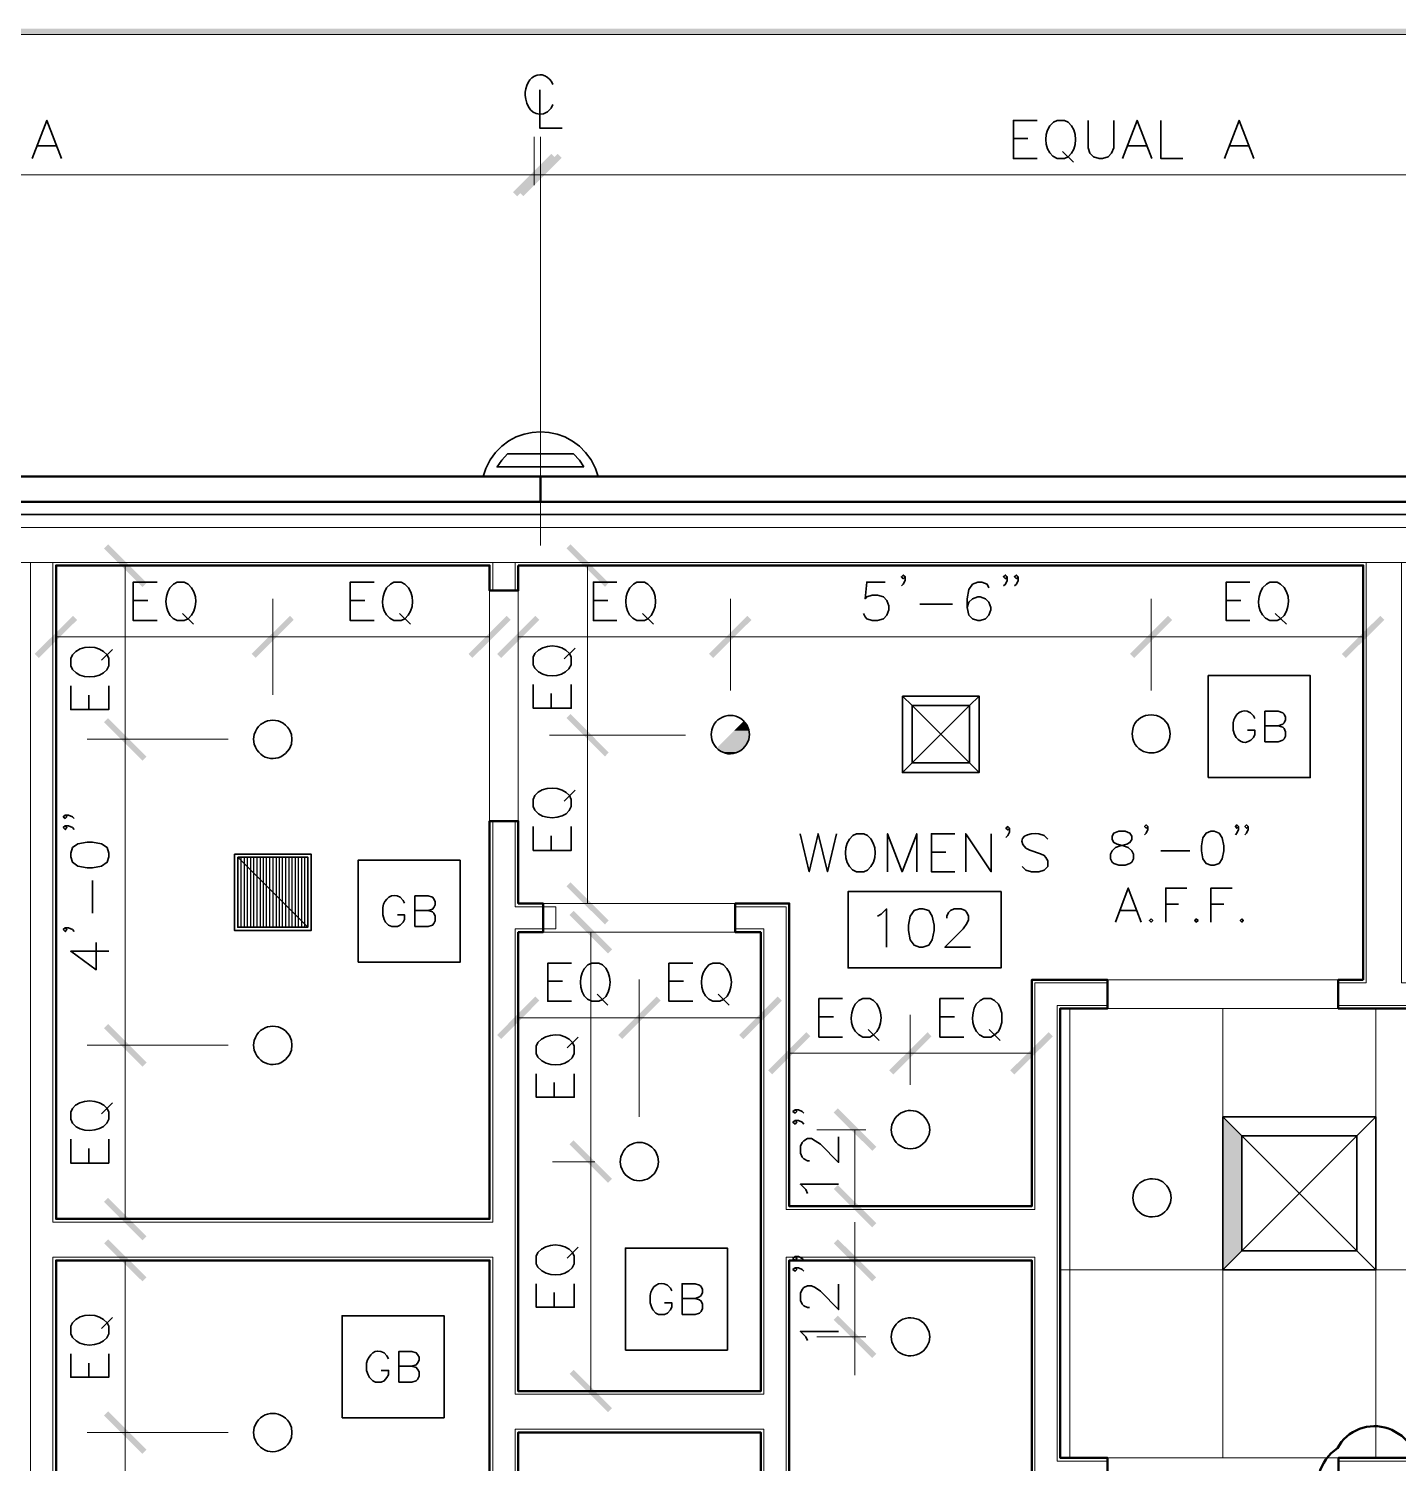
# Model space of a CAD drawing. Header units: inches. Extents: x 5 to 516, y -193 to 129.
# Drawn here: x 366.04 to 383.94, y 69.31 to 88.06 of the extents above; entities that cross this region are included whole.
import ezdxf

# ---------------------------------------------------------------- set-up
doc = ezdxf.new("R2010")
doc.units = ezdxf.units.IN
doc.header["$MEASUREMENT"] = 0
doc.layers.add('PDF9_Geometry', color=7, linetype='Continuous')
doc.layers.add('PDF9_Solid Fills', color=7, linetype='Continuous')

msp = doc.modelspace()

# ---------------------------------------------------------------- hatches: boundary and pattern name
at = {"layer": 'PDF9_Solid Fills', "transparency": 33554559}
h = msp.add_hatch(color=256, dxfattribs=at)
h.paths.add_polyline_path([(316.0672942, 88.0494451), (316.0806254, 88.0627785), (316.0672942, 88.0627785)])
h.paths.add_polyline_path([(496.1917308, 88.0627785), (496.1295081, 88.0627785), (354.7028537, 88.0627785), (354.7028447, 88.0627785), (316.0806254, 88.0627785), (316.1295142, 88.0494451), (316.1295143, 87.9872229), (316.1295233, 87.9872229), (496.1295089, 88.0494437), (316.1295188, 87.9872215), (496.1295081, 87.9872229), (496.1561756, 87.9916674), (496.1783975, 88.0094451), (496.1917308, 88.0361118), (496.1917311, 88.0494451)])
for points in [[(369.4539447, 80.3872034), (369.453963, 80.3872259), (368.9517408, 79.8894481), (369.0050763, 79.8361126), (369.4539652, 80.3872237)], [(369.005072, 79.8361169), (369.5028497, 80.3338947), (369.4539608, 80.387228), (369.4539587, 80.3872259)], [(374.9295146, 79.8894481), (374.9828501, 79.8361126), (374.9828684, 79.836135), (375.4850702, 80.3338925), (375.4317347, 80.387228), (375.4317164, 80.3872056)], [(380.4850721, 79.8361148), (380.9295143, 80.3872237), (380.4317365, 79.8894459), (380.4850699, 79.8361126)], [(380.4850699, 79.8361169), (380.9828476, 80.3338947), (380.9295143, 80.387228), (380.9295121, 80.3872259)], [(367.5784046, 78.5472216), (367.0228513, 78.9961083), (367.5250735, 78.4938861), (367.5784068, 78.5472194)], [(373.6184047, 78.6005597), (373.618387, 78.6005779), (373.6184094, 78.6005597), (373.1206316, 79.1027818), (373.0672961, 79.0494463), (373.5695158, 78.5472263)], [(375.3828476, 79.0094478), (375.2584064, 78.8850066), (375.4539619, 78.8850066), (375.4406286, 78.9294511), (375.4406257, 78.9294511), (375.4139601, 78.9738937), (375.4139574, 78.9738937)], [(375.1606254, 78.7872256), (375.1117365, 78.7383367), (375.4406254, 78.7383367), (375.4539587, 78.7872256)], [(375.2583992, 78.8849994), (375.1606279, 78.7872281), (375.4539612, 78.7872281), (375.4584057, 78.836117), (375.4583986, 78.836117), (375.4539547, 78.8849994)], [(375.1117339, 78.7383342), (375.0317358, 78.658336), (375.3828469, 78.658336), (375.4139562, 78.6938897), (375.413958, 78.6938915), (375.4406228, 78.7383342)], [(375.0317372, 78.6583374), (375.0672928, 78.6272263), (375.3472927, 78.6272263), (375.3828483, 78.6583374)], [(375.0672913, 78.6272231), (375.1117358, 78.6050008), (375.3028469, 78.6050008), (375.3472913, 78.6272231)], [(375.1117339, 78.6049972), (375.1606228, 78.5916639), (375.2584006, 78.5916639), (375.302845, 78.6049972)], [(374.2450688, 75.4094476), (373.7428466, 74.9072254), (373.7961799, 74.8538921), (373.7961821, 74.8538943)], [(367.5784046, 74.5472218), (367.0228513, 74.9961085), (367.5250735, 74.4938863), (367.5784068, 74.5472197)], [(377.7872776, 74.9427593), (377.7872959, 74.9427817), (377.2850737, 74.445004), (377.3384092, 74.3916685), (377.787298, 74.9427795)], [(377.3384048, 74.3916728), (377.8361826, 74.8894506), (377.7872937, 74.9427839), (377.7872915, 74.9427817)], [(373.6628477, 73.0272273), (373.1606255, 73.5294495), (373.1072921, 73.4761162), (373.1072943, 73.476114)], [(367.5784046, 69.4850024), (367.0228513, 69.9338891), (367.5250735, 69.4316669), (367.5784068, 69.4850003)]]:
    msp.add_hatch(color=256, dxfattribs=at).paths.add_polyline_path(points)

# ---------------------------------------------------------------- linework, layer by layer
at = {"layer": 'PDF9_Geometry', "lineweight": 0}
msp.add_lwpolyline([(316.1295142, 88.0583387), (316.1295142, 88.0494498), (316.1295142, 87.9872276), (485.4006203, 87.9872276)], dxfattribs=at)
at = {"layer": 'PDF9_Geometry', "lineweight": 35}
for points in [[(372.7206298, 87.2627839), (372.7206298, 86.7605617), (373.0095187, 86.7605617)], [(372.8184007, 86.9738922), (372.8672896, 87.022781), (372.8895118, 87.0716699)], [(366.0850689, 86.3649975), (366.27618, 86.8627753), (366.4672911, 86.3649975)], [(379.2183997, 86.3649975), (378.9072886, 86.3649975), (378.9072886, 86.8627753), (379.2183997, 86.8627753)], [(379.6228434, 86.8405599), (379.5739545, 86.8627821), (379.4806212, 86.8627821), (379.4317323, 86.8405599), (379.3828434, 86.791671)], [(379.8850717, 86.8627821), (379.8850717, 86.5072266), (379.9072939, 86.4361155), (379.9561828, 86.3872266), (380.0272939, 86.3650044), (380.0717384, 86.3650044), (380.1472939, 86.3872266), (380.1917384, 86.4361155), (380.218405, 86.5072266), (380.218405, 86.8627821)], [(380.3339559, 86.3649975), (380.525067, 86.8627753), (380.7161781, 86.3649975)], [(380.8361802, 86.8627821), (380.8361802, 86.3650044), (381.1206247, 86.3650044)], [(381.6672891, 86.3649975), (381.8584002, 86.8627753), (382.0495113, 86.3649975)], [(366.1561861, 86.5294488), (366.3961861, 86.5294488)], [(378.9072886, 86.6272226), (379.0983997, 86.6272226)], [(380.4050731, 86.5294488), (380.6450731, 86.5294488)], [(381.7384064, 86.5294488), (381.9784064, 86.5294488)], [(379.4806212, 86.3650044), (379.5739545, 86.3650044), (379.6228434, 86.3872266)], [(379.5517384, 86.4583316), (379.6939606, 86.3161094)], [(372.2939589, 82.5027813), (372.2228478, 82.4227813), (372.1606255, 82.3338924), (373.2939588, 82.3338924)], [(372.2939625, 82.5027835), (373.1606291, 82.5027835)], [(373.1606255, 82.5027835), (373.236181, 82.4227835), (373.2939588, 82.3338946)], [(373.4450659, 82.3116662), (373.4806215, 82.209444), (371.9783993, 82.209444), (372.013955, 82.3116662)], [(357.0628526, 81.7116684), (388.3117386, 81.7116684)], [(377.4939586, 80.8983366), (377.4672919, 80.8716699), (377.4450697, 80.8983366), (377.4672919, 80.9205588), (377.4939586, 80.8983366), (377.4939586, 80.8494477), (377.4672919, 80.8005588), (377.4450697, 80.7783366)], [(378.8272918, 80.8983366), (378.8050696, 80.8716699), (378.7784029, 80.8983366), (378.8050696, 80.9205588), (378.8272918, 80.8983366), (378.8272918, 80.8494477), (378.8050696, 80.8005588), (378.7784029, 80.7783366)], [(378.9695173, 80.8983366), (378.9472951, 80.8716699), (378.9206284, 80.8983366), (378.9472951, 80.9205588), (378.9695173, 80.8983366), (378.9695173, 80.8494477), (378.9472951, 80.8005588), (378.9206284, 80.7783366)], [(367.7161849, 80.325004), (367.4050739, 80.325004), (367.4050739, 80.8272262), (367.7161849, 80.8272262)], [(368.1206286, 80.8005527), (368.0717398, 80.8272193), (367.9784064, 80.8272193), (367.9295175, 80.8005527), (367.8850731, 80.7516638)], [(370.5517335, 80.325004), (370.2406224, 80.325004), (370.2406224, 80.8272262), (370.5517335, 80.8272262)], [(370.9561819, 80.8005527), (370.907293, 80.8272193), (370.8095152, 80.8272193), (370.7650708, 80.8005527), (370.7161819, 80.7516638)], [(373.7250684, 80.325004), (373.4184018, 80.325004), (373.4184018, 80.8272262), (373.7250684, 80.8272262)], [(374.1295168, 80.8005527), (374.0850724, 80.8272193), (373.9872946, 80.8272193), (373.9428502, 80.8005527), (373.8939613, 80.7516638)], [(377.2317425, 80.8272193), (376.9917425, 80.8272193), (376.9695203, 80.6094416), (376.9917425, 80.6361082), (377.0628536, 80.6583304), (377.1339647, 80.6583304), (377.2095203, 80.6361082), (377.2539647, 80.5872193), (377.2806314, 80.5161082), (377.2806314, 80.4672193), (377.2539647, 80.3961082), (377.2095203, 80.3472194), (377.1339647, 80.3249971), (377.0628536, 80.3249971), (376.9917425, 80.3472194), (376.9695203, 80.373886), (376.9472981, 80.4183305)], [(378.5872926, 80.7516714), (378.5650703, 80.8005603), (378.4939592, 80.8272269), (378.4450704, 80.8272269), (378.3739592, 80.8005603), (378.3250704, 80.7294491), (378.3028481, 80.6094492), (378.3028481, 80.4938936), (378.3250704, 80.3961158), (378.3739592, 80.3472269), (378.4450704, 80.3250047), (378.471737, 80.3250047), (378.5428481, 80.3472269), (378.5872926, 80.3961158), (378.6139592, 80.4672269), (378.6139592, 80.4938936), (378.5872926, 80.5650047), (378.5428481, 80.6094492), (378.471737, 80.6361158), (378.4450704, 80.6361158), (378.3739592, 80.6094492), (378.3250704, 80.5650047), (378.3028481, 80.4938936)], [(381.9961816, 80.325004), (381.689515, 80.325004), (381.689515, 80.8272262), (381.9961816, 80.8272262)], [(382.400621, 80.8005527), (382.3561765, 80.8272193), (382.2583988, 80.8272193), (382.2139543, 80.8005527), (382.1650654, 80.7516638)], [(367.4050739, 80.5872201), (367.596185, 80.5872201)], [(370.2406224, 80.5872201), (370.4317335, 80.5872201)], [(373.4184018, 80.5872201), (373.6095129, 80.5872201)], [(377.6850664, 80.5383377), (378.1117331, 80.5383377)], [(381.689515, 80.5872201), (381.8806261, 80.5872201)], [(367.9784064, 80.3249971), (368.0717398, 80.3249971), (368.1206286, 80.3472194)], [(368.0495146, 80.4183381), (368.1917369, 80.2761158)], [(370.8095152, 80.3249971), (370.907293, 80.3249971), (370.9561819, 80.3472194)], [(370.8850722, 80.4183381), (371.0272944, 80.2761158)], [(373.9872946, 80.3249971), (374.0850724, 80.3249971), (374.1295168, 80.3472194)], [(374.0584028, 80.4183381), (374.2050695, 80.2761158)], [(382.2583988, 80.3249971), (382.3561765, 80.3249971), (382.400621, 80.3472194)], [(382.329516, 80.4183381), (382.4761827, 80.2761158)], [(366.9917348, 79.8050026), (367.133957, 79.9472248)], [(373.0361771, 79.8227796), (373.1783993, 79.9650019)], [(366.6095154, 79.8761075), (366.5872932, 79.8272187), (366.5872932, 79.7338853), (366.6095154, 79.6849964), (366.6584043, 79.640552)], [(367.085071, 79.7338853), (367.085071, 79.8272187), (367.0628488, 79.8761075)], [(372.6539578, 79.8938893), (372.6317355, 79.8450004), (372.6317355, 79.7472226), (372.6539578, 79.7027782), (372.7028466, 79.6538893)], [(373.1295133, 79.7472226), (373.1295133, 79.8450004), (373.1072911, 79.8938893)], [(367.0850688, 79.4716638), (367.0850688, 79.1605527), (366.5872911, 79.1605527), (366.5872911, 79.4716638)], [(366.8228527, 79.1605527), (366.8228527, 79.3516638)], [(373.1295111, 79.4894409), (373.1295111, 79.1783298), (372.6317334, 79.1783298), (372.6317334, 79.4894409)], [(372.8672951, 79.1783298), (372.8672951, 79.3694409)], [(377.5828529, 79.213893), (377.4584084, 79.3383374)], [(378.333956, 79.213893), (378.4584004, 79.3383374)], [(380.9250688, 78.720552), (380.947291, 78.7783298), (380.9561799, 78.8449965), (380.947291, 78.9072187), (380.9250688, 78.9694409)], [(381.7784068, 78.9872241), (381.7784068, 78.8938908), (381.7961845, 78.836113)], [(382.0628512, 79.0450019), (382.0450734, 79.0805575), (382.0050734, 79.1205575)], [(382.1961791, 78.7383342), (382.1961791, 79.1383341), (382.3695124, 79.1383341), (382.4272902, 79.1205564), (382.445068, 79.1027786), (382.4628457, 79.0627786), (382.4628457, 79.027223), (382.445068, 78.987223), (382.4272902, 78.9694453), (382.3695124, 78.947223), (382.1961791, 78.947223)], [(368.9872931, 78.8361105), (368.9784042, 78.7738883), (368.9872931, 78.7072216)], [(369.4450708, 78.6494438), (369.4717375, 78.7072216), (369.476182, 78.7738883), (369.4717375, 78.8361105), (369.4450708, 78.8983327)], [(374.9650713, 78.8983392), (374.9561824, 78.836117), (374.9650713, 78.7694503)], [(375.422849, 78.7116726), (375.4495157, 78.7694503), (375.4584046, 78.836117), (375.4495157, 78.8983392), (375.422849, 78.9605614)], [(380.467291, 78.9072187), (380.4584021, 78.8449965), (380.467291, 78.7783298)], [(382.0450734, 78.796113), (382.0628512, 78.836113), (382.0628512, 78.8938908), (381.9695179, 78.8938908)], [(382.3695099, 78.9472281), (382.4272877, 78.9294503), (382.4450654, 78.9116726), (382.4628432, 78.8716726), (382.4628432, 78.8138948), (382.4450654, 78.7783392), (382.4272877, 78.7605615), (382.3695099, 78.7383392), (382.1961766, 78.7383392)], [(377.5828529, 78.4627808), (377.4584084, 78.3383364)], [(378.333956, 78.4627808), (378.4584004, 78.3383364)], [(372.6539578, 78.0361102), (372.6317355, 77.9872213), (372.6317355, 77.893888), (372.6539578, 77.8449991), (372.7028466, 77.7961102)], [(373.0361771, 77.9650052), (373.1783993, 78.1072274)], [(373.1295133, 77.893888), (373.1295133, 77.9872213), (373.1072911, 78.0361102)], [(366.516185, 77.7827769), (366.5384072, 77.7605546), (366.516185, 77.7383324), (366.4895183, 77.7605546), (366.516185, 77.7827769), (366.5606295, 77.7827769), (366.6095183, 77.7605546), (366.6317406, 77.7383324)], [(380.6628495, 77.6316719), (380.6450717, 77.6094497), (380.6228495, 77.6316719), (380.6450717, 77.6538941), (380.6628495, 77.6316719), (380.6628495, 77.5916719), (380.6450717, 77.5472275), (380.6228495, 77.5250052)], [(381.8495175, 77.6316719), (381.8272953, 77.6094497), (381.8095175, 77.6316719), (381.8272953, 77.6538941), (381.8495175, 77.6316719), (381.8495175, 77.5916719), (381.8272953, 77.5472275), (381.8095175, 77.5250052)], [(381.9784057, 77.6316719), (381.9561834, 77.6094497), (381.9339612, 77.6316719), (381.9561834, 77.6538941), (381.9784057, 77.6316719), (381.9784057, 77.5916719), (381.9561834, 77.5472275), (381.9339612, 77.5250052)], [(366.516185, 77.6405604), (366.5384072, 77.6183382), (366.516185, 77.5916715), (366.4895183, 77.6183382), (366.516185, 77.6405604), (366.5606295, 77.6405604), (366.6095183, 77.6183382), (366.6317406, 77.5916715)], [(373.1295111, 77.6316665), (373.1295111, 77.3205554), (372.6317334, 77.3205554), (372.6317334, 77.6316665)], [(372.8672951, 77.3205554), (372.8672951, 77.5116665)], [(376.1206315, 77.5383378), (376.2406315, 77.0405601), (376.356187, 77.5383378), (376.476187, 77.0405601), (376.596187, 77.5383378)], [(377.0006285, 77.5161156), (376.9517396, 77.5383378), (376.8584063, 77.5383378), (376.8095174, 77.5161156), (376.765073, 77.4672267)], [(377.2628478, 77.0405623), (377.2628478, 77.53834), (377.4539589, 77.0405623), (377.64507, 77.53834), (377.64507, 77.0405623)], [(378.1428471, 77.0405623), (377.8361804, 77.0405623), (377.8361804, 77.53834), (378.1428471, 77.53834)], [(378.2850736, 77.0405623), (378.2850736, 77.53834), (378.6184069, 77.0405623), (378.6184069, 77.53834)], [(378.8584062, 77.6094461), (378.836184, 77.5872238), (378.8095173, 77.6094461), (378.836184, 77.6316683), (378.8584062, 77.6094461), (378.8584062, 77.5605572), (378.836184, 77.5161127), (378.8095173, 77.4894461)], [(379.3561818, 77.4672206), (379.3117373, 77.5161095), (379.2406262, 77.5383317)], [(377.8361804, 77.2983386), (378.0228471, 77.2983386)], [(379.0717373, 77.3472206), (379.1206262, 77.3249984), (379.2628484, 77.2761095), (379.3117373, 77.2538873), (379.3339596, 77.2272206), (379.3561818, 77.1827762), (379.3561818, 77.1116651), (379.3117373, 77.0627762), (379.2406262, 77.040554), (379.1428485, 77.040554), (379.0717373, 77.0627762), (379.0228485, 77.1116651)], [(380.8361802, 77.3161156), (381.213958, 77.3161156)], [(368.7695124, 77.2316701), (369.6850679, 76.3161146)], [(366.8717351, 76.498335), (366.8717351, 76.9250017)], [(376.8584063, 77.0405601), (376.9517396, 77.0405601), (377.0006285, 77.0627823)], [(371.0850686, 76.3250042), (371.0850686, 76.7250042), (371.2584019, 76.7250042), (371.3161797, 76.7072264), (371.3339575, 76.6850042), (371.3517352, 76.6494486), (371.3517352, 76.6094486), (371.3339575, 76.5738931), (371.3161797, 76.5516709), (371.2584019, 76.5338931), (371.0850686, 76.5338931)], [(380.2406218, 76.3827751), (380.4095107, 76.8272195), (380.5783996, 76.3827751)], [(380.898409, 76.3827751), (380.898409, 76.8272195), (381.1739645, 76.8272195)], [(381.4895186, 76.3827751), (381.4895186, 76.8272195), (381.7650741, 76.8272195)], [(370.6672963, 76.5738942), (370.6672963, 76.4761164), (370.685074, 76.4183386), (370.7028518, 76.3827831), (370.7428518, 76.3427831), (370.7828518, 76.3250053), (370.8584074, 76.3250053), (370.8939629, 76.3427831), (370.9339629, 76.3827831), (370.9517407, 76.4183386), (370.9517407, 76.4761164), (370.8584074, 76.4761164)], [(370.9517407, 76.631672), (370.9339629, 76.6672275), (370.8939629, 76.7072275)], [(371.2583994, 76.5338891), (371.3161772, 76.5161113), (371.3339549, 76.4983336), (371.3517327, 76.4583336), (371.3517327, 76.4005558), (371.3339549, 76.3650002), (371.3161772, 76.342778), (371.2583994, 76.3250002), (371.0850661, 76.3250002)], [(377.1339597, 76.4583321), (377.1784041, 76.4849988), (377.2495152, 76.5561099), (377.2495152, 76.0538877)], [(378.0361768, 76.4361153), (378.0361768, 76.4583375), (378.058399, 76.5072264), (378.0850657, 76.5338931), (378.1339546, 76.5561153), (378.2272879, 76.5561153), (378.2761768, 76.5338931), (378.298399, 76.5072264), (378.3206212, 76.4583375), (378.3206212, 76.4138931), (378.298399, 76.3650042), (378.2495101, 76.2938931), (378.0139546, 76.0538931), (378.3472879, 76.0538931)], [(380.3028506, 76.5338891), (380.5161839, 76.5338891)], [(380.898409, 76.6183346), (381.0672979, 76.6183346)], [(381.4895186, 76.6183346), (381.6584075, 76.6183346)], [(366.516185, 76.3072272), (366.5384072, 76.2850049), (366.516185, 76.2583383), (366.4895183, 76.2850049), (366.516185, 76.3072272), (366.5606295, 76.3072272), (366.6095183, 76.2850049), (366.6317406, 76.2583383)], [(367.085071, 76.0005594), (366.5872932, 76.0005594), (366.9206265, 75.7605594), (366.9206265, 76.116115)], [(373.1339635, 75.3472211), (372.8228524, 75.3472211), (372.8228524, 75.8449988), (373.1339635, 75.8449988)], [(373.5384072, 75.8227744), (373.4895183, 75.8449967), (373.396185, 75.8449967), (373.3472961, 75.8227744), (373.2984072, 75.7738855)], [(374.7161846, 75.3472211), (374.4050735, 75.3472211), (374.4050735, 75.8449988), (374.7161846, 75.8449988)], [(375.1206283, 75.8227744), (375.0717394, 75.8449967), (374.978406, 75.8449967), (374.9295172, 75.8227744), (374.8850727, 75.7738855)], [(372.8228524, 75.6094462), (373.0139635, 75.6094462)], [(374.4050735, 75.6094462), (374.5961846, 75.6094462)], [(373.4672932, 75.4405551), (373.6095154, 75.2983329)], [(375.0495143, 75.4405551), (375.1917365, 75.2983329)], [(373.396185, 75.3472189), (373.4895183, 75.3472189), (373.5384072, 75.3694411)], [(374.978406, 75.3472189), (375.0717394, 75.3472189), (375.1206283, 75.3694411)], [(376.6761816, 74.8805599), (376.3650705, 74.8805599), (376.3650705, 75.3827821), (376.6761816, 75.3827821)], [(377.0806253, 75.3561085), (377.0317364, 75.3827752), (376.938403, 75.3827752), (376.8895142, 75.3561085), (376.8406253, 75.3116641)], [(378.2584026, 74.8805599), (377.9472915, 74.8805599), (377.9472915, 75.3827821), (378.2584026, 75.3827821)], [(378.5206241, 74.880553), (378.6139574, 74.880553), (378.6628463, 74.9072196), (378.7117352, 74.9516641), (378.7339574, 75.000553), (378.7561796, 75.0716641), (378.7561796, 75.1916641), (378.7339574, 75.2627752), (378.7117352, 75.3116641), (378.6628463, 75.3561085), (378.6139574, 75.3827752), (378.5206241, 75.3827752), (378.4717352, 75.3561085), (378.4228463, 75.3116641)], [(376.3650705, 75.1427759), (376.5561816, 75.1427759)], [(377.9472915, 75.1427759), (378.1384026, 75.1427759)], [(368.9872931, 74.8361107), (368.9784042, 74.7738885), (368.9872931, 74.7072218)], [(369.4450708, 74.6494441), (369.4717375, 74.7072218), (369.476182, 74.7738885), (369.4717375, 74.8361107), (369.4450708, 74.8983329)], [(373.07618, 74.7383344), (373.2184022, 74.8805566)], [(376.938403, 74.880553), (377.0317364, 74.880553), (377.0806253, 74.9072196)], [(377.0095203, 74.9783336), (377.1517425, 74.8361114)], [(378.5917323, 74.9783336), (378.7339545, 74.8361114)], [(372.6939606, 74.809444), (372.6717384, 74.7605552), (372.6717384, 74.6627774), (372.6939606, 74.6183329), (372.7428495, 74.5694441)], [(373.1695162, 74.6627774), (373.1695162, 74.7605552), (373.147294, 74.809444)], [(373.169514, 74.4005602), (373.169514, 74.0938936), (372.6717363, 74.0938936), (372.6717363, 74.4005602)], [(372.9072889, 74.0938936), (372.9072889, 74.2850047)], [(366.6095154, 73.9472251), (366.5872932, 73.8983362), (366.5872932, 73.8050029), (366.6095154, 73.756114), (366.6584043, 73.7072251)], [(366.9917348, 73.8761111), (367.133957, 74.0183333)], [(367.085071, 73.8050029), (367.085071, 73.8983362), (367.0628488, 73.9472251)], [(376.053963, 73.9294513), (376.0761852, 73.9072291), (376.053963, 73.8850069), (376.0272963, 73.9072291), (376.053963, 73.9294513), (376.0984074, 73.9294513), (376.1472963, 73.9072291), (376.1695185, 73.8850069)], [(376.053963, 73.7872259), (376.0761852, 73.7650036), (376.053963, 73.7427814), (376.0272963, 73.7650036), (376.053963, 73.7872259), (376.0984074, 73.7872259), (376.1472963, 73.7650036), (376.1695185, 73.7427814)], [(377.3206213, 73.7338929), (377.3117324, 73.6672262), (377.3206213, 73.605004)], [(377.778399, 73.5427818), (377.8050657, 73.605004), (377.8139546, 73.6672262), (377.8050657, 73.7338929), (377.778399, 73.7916707)], [(381.8939601, 73.5872204), (381.6450713, 73.8361093)], [(383.3961844, 73.5872204), (383.6450733, 73.8361093)], [(367.0850688, 73.5427814), (367.0850688, 73.2316703), (366.5872911, 73.2316703), (366.5872911, 73.5427814)], [(376.2450708, 73.2627847), (376.2184042, 73.2627847), (376.1695153, 73.2894514), (376.1472931, 73.3116736), (376.1250708, 73.3605625), (376.1250708, 73.4538958), (376.1472931, 73.5027847), (376.1695153, 73.5250069), (376.2184042, 73.5516736), (376.2672931, 73.5516736), (376.3161819, 73.5250069), (376.3872931, 73.4805625), (376.6228486, 73.2405625), (376.6228486, 73.5738958)], [(366.8228527, 73.2316703), (366.8228527, 73.4227814)], [(374.236181, 73.125003), (374.2628476, 73.1872252), (374.2717365, 73.2494474), (374.2628476, 73.3161141), (374.236181, 73.3783363)], [(373.7784032, 73.3161141), (373.7695143, 73.2494474), (373.7784032, 73.1872252)], [(376.2184053, 72.8361173), (376.196183, 72.8850062), (376.1250719, 72.9561173), (376.6228497, 72.9561173)], [(380.4761839, 72.8450041), (380.467295, 72.7783374), (380.4761839, 72.7161152)], [(380.9339616, 72.653893), (380.9606283, 72.7161152), (380.9695172, 72.7783374), (380.9606283, 72.8450041), (380.9339616, 72.9027818)], [(372.6939606, 72.0627808), (372.6717384, 72.0138919), (372.6717384, 71.9161141), (372.6939606, 71.8716697), (372.7428495, 71.8227808)], [(373.07618, 71.9872223), (373.2184022, 72.133889)], [(373.1695162, 71.9161141), (373.1695162, 72.0138919), (373.147294, 72.0627808)], [(381.8939601, 72.0850052), (381.6450713, 71.8361163)], [(383.3961844, 72.0850052), (383.6450733, 71.8361163)], [(376.053963, 72.0094482), (376.0761852, 71.9827815), (376.053963, 71.9605593), (376.0272963, 71.9827815), (376.053963, 72.0094482), (376.0984074, 72.0094482), (376.1472963, 71.9827815), (376.1695185, 71.9605593)], [(376.053963, 71.862783), (376.0761852, 71.8405607), (376.053963, 71.8183385), (376.0272963, 71.8405607), (376.053963, 71.862783), (376.0984074, 71.862783), (376.1472963, 71.8405607), (376.1695185, 71.8183385)], [(373.169514, 71.6538879), (373.169514, 71.3472213), (372.6717363, 71.3472213), (372.6717363, 71.6538879)], [(374.5784043, 71.2538872), (374.5784043, 71.6538872), (374.7472931, 71.6538872), (374.8050709, 71.6361094), (374.8272931, 71.6183317), (374.8450709, 71.5783317), (374.8450709, 71.5383317), (374.8272931, 71.5027761), (374.8050709, 71.4849983), (374.7472931, 71.4627761), (374.5784043, 71.4627761)], [(376.2450708, 71.3427815), (376.2184042, 71.3427815), (376.1695153, 71.3650038), (376.1472931, 71.387226), (376.1250708, 71.4361149), (376.1250708, 71.5294482), (376.1472931, 71.5783371), (376.1695153, 71.6050038), (376.2184042, 71.627226), (376.2672931, 71.627226), (376.3161819, 71.6050038), (376.3872931, 71.5561149), (376.6228486, 71.3161149), (376.6228486, 71.6494482)], [(372.9072889, 71.3472213), (372.9072889, 71.5383324)], [(374.1606229, 71.5027772), (374.1606229, 71.4049994), (374.1784007, 71.3516661), (374.1961784, 71.3116661), (374.2361784, 71.2716661), (374.271734, 71.2538883), (374.3472895, 71.2538883), (374.3872895, 71.2716661), (374.4272895, 71.3116661), (374.4450673, 71.3516661), (374.4450673, 71.4049994), (374.3472895, 71.4049994)], [(374.4450673, 71.560555), (374.4272895, 71.5961105), (374.3872895, 71.6361105)], [(374.7472953, 71.4627812), (374.8050731, 71.4450034), (374.8272953, 71.4272256), (374.8450731, 71.3872256), (374.8450731, 71.3294479), (374.8272953, 71.2938923), (374.8050731, 71.2716701), (374.7472953, 71.2538923), (374.5784064, 71.2538923)], [(366.6095154, 71.1427819), (366.5872932, 71.0983375), (366.5872932, 71.0005597), (366.6095154, 70.9516708), (366.6584043, 70.9072264)], [(366.9917348, 71.0716679), (367.133957, 71.2138901)], [(367.085071, 71.0005597), (367.085071, 71.0983375), (367.0628488, 71.1427819)], [(377.778399, 70.8361124), (377.8050657, 70.8938902), (377.8139546, 70.9605568), (377.8050657, 71.022779), (377.778399, 71.0850013)], [(376.2184053, 70.9116654), (376.196183, 70.9605543), (376.1250719, 71.0316654), (376.6228497, 71.0316654)], [(377.3206213, 71.022779), (377.3117324, 70.9605568), (377.3206213, 70.8938902)], [(367.0850688, 70.7383335), (367.0850688, 70.4316669), (366.5872911, 70.4316669), (366.5872911, 70.7383335)], [(370.7428467, 70.6716661), (370.7206245, 70.7116661), (370.685069, 70.7516661)], [(370.8761837, 70.3694472), (370.8761837, 70.7694472), (371.0450726, 70.7694472), (371.1028503, 70.7516694), (371.1206281, 70.7294472), (371.1428503, 70.6938916), (371.1428503, 70.6538916), (371.1206281, 70.6183361), (371.1028503, 70.5961138), (371.0450726, 70.5783361), (370.8761837, 70.5783361)], [(366.8228527, 70.4316669), (366.8228527, 70.6183335)], [(370.4539579, 70.6183328), (370.4539579, 70.520555), (370.4761801, 70.4627773), (370.4939579, 70.4272217), (370.5339579, 70.3872217), (370.5695134, 70.3694439), (370.645069, 70.3694439), (370.685069, 70.3872217), (370.7206245, 70.4272217), (370.7428467, 70.4627773), (370.7428467, 70.520555), (370.645069, 70.520555)], [(371.0450747, 70.5783321), (371.1028525, 70.5605543), (371.1206303, 70.5383321), (371.1428525, 70.5027765), (371.1428525, 70.4449988), (371.1206303, 70.4049988), (371.1028525, 70.387221), (371.0450747, 70.3694432), (370.8761859, 70.3694432)], [(368.9872931, 69.7738913), (368.9784042, 69.7116691), (368.9872931, 69.6450024)], [(369.4450708, 69.5827802), (369.4717375, 69.6450024), (369.476182, 69.7116691), (369.4717375, 69.7738913), (369.4450708, 69.8361135)]]:
    msp.add_lwpolyline(points, dxfattribs=at)
at = {"layer": 'PDF9_Geometry', "lineweight": 15}
for points in [[(372.6450728, 86.0183359), (372.6450728, 86.649447)], [(372.7295184, 86.0183359), (372.7295184, 86.649447)], [(372.7295184, 81.3072269), (372.7295184, 86.5250045)], [(357.0628526, 86.1516729), (372.7295184, 86.1516729)], [(372.6450728, 86.1516729), (388.3117386, 86.1516729), (390.3117385, 86.1516729), (395.3117383, 86.1516729), (397.3117382, 86.1516729)], [(366.7295187, 81.0450018), (367.8006298, 81.0450018)], [(367.2984025, 81.0450018), (367.2984025, 78.7738908)], [(372.7695122, 81.0450018), (373.8450677, 81.0450018)], [(373.3428538, 81.0450018), (373.3428538, 78.8272241)], [(372.0628517, 77.7027801), (372.0628517, 80.7161133)], [(372.4361789, 77.7027801), (372.4361789, 80.7161133)], [(383.4806209, 80.7116685), (383.4806209, 79.6094463)], [(366.3961854, 80.5427774), (366.3961854, 79.6094441)], [(372.4361789, 80.3827749), (372.4361789, 79.6094416)], [(366.3961854, 80.1116703), (369.2272964, 80.1116703)], [(369.2272942, 80.1116703), (372.0628495, 80.1116703)], [(372.0628517, 80.2183326), (372.0628517, 79.6094438)], [(372.4361789, 80.1116703), (375.209512, 80.1116703)], [(375.2095168, 80.1116703), (380.7072943, 80.1116703)], [(380.7072921, 80.1116703), (383.4806252, 80.1116703)], [(367.2984025, 78.7738883), (367.2984025, 74.7738885), (367.2984025, 72.5027775)], [(373.3428538, 78.8272194), (373.3428538, 76.6272195)], [(375.2717365, 76.6272232), (372.7606254, 76.6272232)], [(372.8539577, 76.6272232), (373.8450688, 76.6272232)], [(372.7606237, 76.2494472), (375.2628457, 76.2494472)], [(372.8539577, 76.2494472), (373.8850688, 76.2494472)], [(373.3872965, 76.2494472), (373.3872965, 73.2494474), (373.3872965, 70.2494476)], [(372.4361789, 75.9161139), (372.4361789, 74.6316695)], [(375.6050698, 75.9161139), (375.6050698, 74.6316695)], [(383.1517364, 75.6272232), (380.1384032, 75.6272232)], [(379.6450725, 75.253887), (379.6450725, 69.3783318)], [(380.1384083, 75.253887), (383.1517415, 75.253887)], [(381.6450723, 75.253887), (381.6450723, 69.3783318)], [(383.6450722, 75.253887), (383.6450722, 69.3783318)], [(372.4361789, 75.1294476), (374.0184011, 75.1294476)], [(374.0184, 75.1294476), (375.6050665, 75.1294476)], [(375.978406, 74.3561097), (375.978406, 75.1694429)], [(379.1472878, 74.3561097), (379.1472878, 75.1694429)], [(375.978406, 74.6672262), (377.5606282, 74.6672262)], [(377.560627, 74.6672262), (379.1472936, 74.6672262)], [(376.9784059, 73.6672262), (376.338406, 73.6672262)], [(376.8361805, 73.6672262), (376.8361805, 72.6672263)], [(376.3117393, 72.6672263), (377.3384059, 72.6672263)], [(366.7295187, 72.502784), (367.8006298, 72.502784)], [(376.8361805, 71.9605568), (376.8361805, 72.4583345)], [(366.7295187, 71.9605568), (367.8006298, 71.9605568)], [(367.2984025, 71.9605568), (367.2984025, 69.7116679)], [(376.3117393, 71.9605568), (377.3384059, 71.9605568)], [(376.8361805, 70.4583325), (376.8361805, 71.9605547)], [(407.1472863, 71.8361174), (379.5206218, 71.8361174)], [(376.9784059, 70.9605568), (376.338406, 70.9605568)], [(373.6450728, 70.2494476), (372.8850728, 70.2494476)], [(367.2984025, 69.7116691), (367.2984025, 65.7116693), (367.2984025, 63.4583361)], [(383.1561852, 69.3783358), (380.1384074, 69.3783358)]]:
    msp.add_lwpolyline(points, dxfattribs=at)
at = {"layer": 'PDF9_Geometry', "lineweight": 50}
for points in [[(357.0628526, 81.5427774), (357.0628526, 82.209444), (388.3117386, 82.209444), (388.3117386, 81.5427774)], [(372.7295184, 82.209444), (372.7295184, 81.8761107)], [(357.0628526, 81.8761107), (388.3117386, 81.8761107)], [(372.4361851, 81.0450018), (372.4361851, 80.7161129), (372.0628517, 80.7161129), (372.0628517, 81.0450018), (366.3961854, 81.0450018), (366.3961854, 72.50278), (372.0628517, 72.50278), (372.0628517, 77.7027798), (372.4361851, 77.7027798), (372.4361851, 76.6272243), (372.7606293, 76.6272243), (372.7606293, 76.2494466), (372.4361851, 76.2494466), (372.4361851, 70.2494465), (375.6050738, 70.2494465), (375.6050738, 76.2494466), (375.2717405, 76.2494466), (375.2717405, 76.6272243), (375.9784072, 76.6272243), (375.9784072, 72.6672246), (379.1472957, 72.6672246), (379.1472957, 75.6272244), (380.1384071, 75.6272244), (380.1384071, 75.253891), (379.5206286, 75.253891), (379.5206286, 69.3783358), (380.1384071, 69.3783358), (380.1384071, 69.0005576)], [(372.4361789, 81.0450018), (383.4806232, 81.0450018), (383.4806232, 75.6272244)], [(383.4806209, 75.6272232), (383.1517321, 75.6272232), (383.1517321, 75.2538899)], [(383.1517364, 75.253887), (384.3028474, 75.253887)], [(372.0628517, 66.8005579), (372.0628517, 71.9605579), (366.3961854, 71.9605579), (366.3961854, 63.4583362)], [(379.1472957, 69.0005576), (379.1472957, 71.9605579), (375.9784072, 71.9605579), (375.9784072, 68.0450025)], [(375.6050738, 68.0450025), (375.6050738, 69.7116691), (372.4361851, 69.7116691), (372.4361851, 66.8005579)], [(383.1961836, 69.5872285), (383.1428513, 69.5072287), (383.0628511, 69.440562)], [(384.1206288, 69.6805621), (384.0495172, 69.600562), (383.9828509, 69.6672287), (383.8984066, 69.7205619)], [(383.1561841, 69.0005576), (383.1561841, 69.3783358), (384.31174, 69.3783358)]]:
    msp.add_lwpolyline(points, dxfattribs=at)
at = {"layer": 'PDF9_Geometry', "lineweight": 9}
msp.add_lwpolyline([(388.3117386, 81.0849996), (388.3117386, 81.5427774), (357.0628526, 81.5427774), (357.0628526, 81.0849996)], close=True, dxfattribs=at)
for points in [[(383.9783999, 55.7516727), (351.3517345, 55.7516727), (351.3517345, 56.0405612), (356.2272903, 56.0405612), (356.2272903, 58.2094499), (356.5206231, 58.2094499), (356.5206231, 56.0405612), (383.5206216, 56.0405612), (383.5206216, 63.1250052), (366.0628448, 63.1250052), (366.0628448, 81.0850047)], [(366.3517337, 81.0850047), (366.3517337, 72.4583386), (372.1028444, 72.4583386), (372.1028444, 77.7027826), (372.3961777, 77.7027826), (372.3961777, 76.5827828), (372.9295113, 76.5827828), (372.9295113, 76.2938938), (372.3961777, 76.2938938), (372.3961777, 70.2094492), (375.6450665, 70.2094492), (375.6450665, 76.2938938), (375.2717331, 76.2938938), (375.2717331, 76.5827828), (375.9383997, 76.5827828), (375.9383997, 72.6272274), (379.1872885, 72.6272274), (379.1872885, 75.5872271), (380.1383992, 75.5872271), (380.1383992, 75.2938939), (379.4806222, 75.2938939), (379.4806222, 69.3338943), (380.1383992, 69.3338943), (380.1383992, 69.0450059)], [(372.3961851, 81.0850047), (372.3961851, 80.7161158), (372.1028517, 80.7161158), (372.1028517, 81.0850047)], [(383.9784056, 81.0850047), (383.9784056, 75.5872271), (384.30285, 75.5872271), (384.30285, 75.2938939), (383.1517389, 75.2938939), (383.1517389, 75.5872271), (383.5206278, 75.5872271), (383.5206278, 81.0850047)], [(372.1028444, 66.8005613), (372.1028444, 72.0005608), (366.3517337, 72.0005608), (366.3517337, 63.418339)], [(379.1872885, 69.0450059), (379.1872885, 72.0005608), (375.9383997, 72.0005608), (375.9383997, 68.0850054)], [(375.6450665, 68.0850054), (375.6450665, 69.751672), (372.3961777, 69.751672), (372.3961777, 66.8005613)], [(383.1561773, 69.0450059), (383.1561773, 69.3338943), (384.2717326, 69.3338943)]]:
    msp.add_lwpolyline(points, dxfattribs=at)
at = {"layer": 'PDF9_Geometry', "lineweight": 15}
for points in [[(369.2272942, 80.6094426), (369.2272942, 79.3561094)], [(375.2095168, 80.6094496), (375.2095168, 79.4094496)], [(380.7072921, 80.6094496), (380.7072921, 79.4094496)], [(366.8006287, 78.7738883), (368.6450731, 78.7738883)], [(372.8450692, 78.8272194), (374.6228469, 78.8272194)], [(374.0184, 75.6316727), (374.0184, 73.8361173)], [(377.560627, 75.1694426), (377.560627, 74.2538871)], [(366.8006287, 74.7738885), (368.6450731, 74.7738885)], [(372.8850678, 73.2494474), (373.4361788, 73.2494474)], [(366.8006287, 69.7116691), (368.6450731, 69.7116691)]]:
    msp.add_lwpolyline(points, close=True, dxfattribs=at)
at = {"layer": 'PDF9_Geometry', "lineweight": 35}
for points in [[(381.4539645, 78.2716639), (381.4539645, 79.6049972), (382.7872978, 79.6049972), (382.7872978, 78.2716639)], [(377.4584045, 79.3383323), (377.4584045, 78.3383324), (378.4584044, 78.3383324), (378.4584044, 79.3383323)], [(377.5828529, 79.2138919), (377.5828529, 78.4627808), (378.333964, 78.4627808), (378.333964, 79.2138919)], [(380.2850735, 77.5694432), (380.2184068, 77.547221), (380.2006291, 77.507221), (380.2006291, 77.4627765), (380.2184068, 77.4227765), (380.2628513, 77.4005543), (380.3472957, 77.3783321), (380.4095179, 77.3561099), (380.4539624, 77.3161099), (380.4761846, 77.2716654), (380.4761846, 77.2094432), (380.4539624, 77.1649987), (380.4317402, 77.147221), (380.3695179, 77.1249988), (380.2850735, 77.1249988), (380.2184068, 77.147221), (380.2006291, 77.1649987), (380.1784068, 77.2094432), (380.1784068, 77.2716654), (380.2006291, 77.3161099), (380.2406291, 77.3561099), (380.3028513, 77.3783321), (380.3917402, 77.4005543), (380.4317402, 77.4227765), (380.4539624, 77.4627765), (380.4539624, 77.507221), (380.4317402, 77.547221), (380.3695179, 77.5694432)], [(381.4895186, 77.5694432), (381.4272964, 77.547221), (381.3828519, 77.4849987), (381.3650742, 77.3783321), (381.3650742, 77.3161099), (381.3828519, 77.2094432), (381.4272964, 77.147221), (381.4895186, 77.1249988), (381.5339631, 77.1249988), (381.5961853, 77.147221), (381.6361853, 77.2094432), (381.6584075, 77.3161099), (381.6584075, 77.3783321), (381.6361853, 77.4849987), (381.5961853, 77.547221), (381.5339631, 77.5694432)], [(366.5872932, 77.2361099), (366.6095154, 77.1649987), (366.6806266, 77.1161099), (366.8006265, 77.0938876), (366.8717377, 77.0938876), (366.9917377, 77.1161099), (367.0628488, 77.1649987), (367.085071, 77.2361099), (367.085071, 77.2849987), (367.0628488, 77.3561099), (366.9917377, 77.4049987), (366.8717377, 77.427221), (366.8006265, 77.427221), (366.6806266, 77.4049987), (366.6095154, 77.3561099), (366.5872932, 77.2849987)], [(368.7295186, 77.271664), (368.7295186, 76.271664), (369.7295185, 76.271664), (369.7295185, 77.271664)], [(368.7695124, 77.2316712), (368.7695124, 76.3161157), (369.6850679, 76.3161157), (369.6850679, 77.2316712)], [(370.342854, 75.858334), (370.342854, 77.1916672), (371.6761873, 77.1916672), (371.6761873, 75.858334)], [(378.7472951, 76.7827769), (376.7472952, 76.7827769), (376.7472952, 75.782777), (378.7472951, 75.782777)], [(377.6806267, 76.556115), (377.6095156, 76.5338927), (377.5606267, 76.4583372), (377.5384045, 76.3427816), (377.5384045, 76.2716705), (377.5606267, 76.1516705), (377.6095156, 76.0805594), (377.6806267, 76.0538928), (377.7250711, 76.0538928), (377.8006267, 76.0805594), (377.8450711, 76.1516705), (377.8717378, 76.2716705), (377.8717378, 76.3427816), (377.8450711, 76.4583372), (377.8006267, 76.5338927), (377.7250711, 76.556115)], [(380.7072921, 76.4272268), (380.6850699, 76.4050046), (380.7072921, 76.3827824), (380.7295143, 76.4050046)], [(381.2984017, 76.4272268), (381.2806239, 76.4050046), (381.2984017, 76.3827824), (381.3206239, 76.4050046)], [(381.8939601, 76.4272268), (381.8717379, 76.4050046), (381.8939601, 76.3827824), (381.9117379, 76.4050046)], [(381.6450723, 73.8361173), (381.6450723, 71.8361174), (383.6450722, 71.8361174), (383.6450722, 73.8361173)], [(381.8939601, 73.5872274), (381.8939601, 72.0850052), (383.3961824, 72.0850052), (383.3961824, 73.5872274)], [(373.8361806, 70.787226), (373.8361806, 72.1205593), (375.1695139, 72.1205593), (375.1695139, 70.787226)], [(370.1339601, 69.9027769), (370.1339601, 71.2361102), (371.4672933, 71.2361102), (371.4672933, 69.9027769)]]:
    msp.add_lwpolyline(points, close=True, dxfattribs=at)
at = {"layer": 'PDF9_Geometry', "color": 253, "lineweight": 30, "true_color": 0xb3b3b3}
for points in [[(378.333956, 79.213893), (377.5828449, 78.4627819)], [(377.5828529, 79.213893), (378.333964, 78.4627819)], [(368.8095153, 77.2316701), (368.8095153, 76.3161146)], [(368.853958, 77.2316701), (368.853958, 76.3161146)], [(368.8939609, 77.2316701), (368.8939609, 76.3161146)], [(368.9384035, 77.2316701), (368.9384035, 76.3161146)], [(368.9784064, 77.2316701), (368.9784064, 76.3161146)], [(369.0184002, 77.2316701), (369.0184002, 76.3161146)], [(369.0628519, 77.2316701), (369.0628519, 76.3161146)], [(369.1028458, 77.2316701), (369.1028458, 76.3161146)], [(369.1428486, 77.2316701), (369.1428486, 76.3161146)], [(369.1872913, 77.2316701), (369.1872913, 76.3161146)], [(369.2272942, 77.2316701), (369.2272942, 76.3161146)], [(369.2717368, 77.2316701), (369.2717368, 76.3161146)], [(369.3117397, 77.2316701), (369.3117397, 76.3161146)], [(369.3517335, 77.2316701), (369.3517335, 76.3161146)], [(369.3961852, 77.2316701), (369.3961852, 76.3161146)], [(369.4361791, 77.2316701), (369.4361791, 76.3161146)], [(369.476182, 77.2316701), (369.476182, 76.3161146)], [(369.5206246, 77.2316701), (369.5206246, 76.3161146)], [(369.5606275, 77.2316701), (369.5606275, 76.3161146)], [(369.6050701, 77.2316701), (369.6050701, 76.3161146)], [(369.645073, 77.2316701), (369.645073, 76.3161146)], [(381.8939601, 73.5872204), (383.3961824, 72.0849982)], [(383.3961844, 73.5872204), (381.8939622, 72.0849982)]]:
    msp.add_lwpolyline(points, dxfattribs=at)
at = {"layer": 'PDF9_Geometry', "lineweight": 35}
msp.add_ellipse((372.7212337, 87.2080016), major_axis=(0.0013476, 0.2529755), ratio=0.7655176856, start_param=5.2372818442, end_param=8.1187907804, dxfattribs=at)
for points in [[(372.5339563, 87.142781), (372.5591415, 86.9940403), (372.6718082, 86.8920403), (372.8184007, 86.9738922)], [(379.6228434, 86.3872266), (379.7523248, 86.4981896), (379.7558063, 86.729671), (379.6228434, 86.8405599)], [(379.3828434, 86.791671), (379.2919545, 86.6601155), (379.3161767, 86.4243377), (379.4806212, 86.3650044)], [(372.013955, 82.3116662), (372.2803253, 82.9547773), (373.1752141, 82.9521106), (373.4450659, 82.3116662)], [(367.8850731, 80.7516638), (367.7876657, 80.6336638), (367.8265546, 80.3681082), (367.9784064, 80.3249971)], [(368.1206286, 80.3472194), (368.2541101, 80.4561823), (368.260036, 80.6901082), (368.1206286, 80.8005527)], [(370.7161819, 80.7516638), (370.624256, 80.6200341), (370.6504782, 80.3907008), (370.8095152, 80.3249971)], [(370.9561819, 80.3472194), (371.0854411, 80.4593675), (371.0905522, 80.6876638), (370.9561819, 80.8005527)], [(373.8939613, 80.7516638), (373.8020354, 80.6200341), (373.8282576, 80.3907008), (373.9872946, 80.3249971)], [(374.1295168, 80.3472194), (374.2641094, 80.4464045), (374.269665, 80.7001082), (374.1295168, 80.8005527)], [(382.1650654, 80.7516638), (382.0731395, 80.6200341), (382.0993617, 80.3907008), (382.2583988, 80.3249971)], [(382.400621, 80.3472194), (382.5352136, 80.4463305), (382.5407691, 80.7001082), (382.400621, 80.8005527)], [(367.0628488, 79.8761075), (366.9539599, 80.0095149), (366.7198858, 80.0155149), (366.6095154, 79.8761075)], [(373.1072911, 79.8938893), (372.9951429, 80.0231485), (372.7668466, 80.0282597), (372.6539578, 79.8938893)], [(366.6584043, 79.640552), (366.7764043, 79.5431446), (367.0419599, 79.5820335), (367.085071, 79.7338853)], [(372.7028466, 79.6538893), (372.8344763, 79.5619634), (373.0638096, 79.5881856), (373.1295133, 79.7472226)], [(375.422849, 78.9605614), (375.3095157, 79.1524874), (375.0245527, 79.1133022), (374.9650713, 78.8983392)], [(380.9250688, 78.9694409), (380.8115873, 79.1626261), (380.5133651, 79.1181076), (380.467291, 78.9072187)], [(382.0050734, 79.1205575), (381.8929993, 79.1912241), (381.7975179, 79.095076), (381.7784068, 78.9872241)], [(369.4450708, 78.8983327), (369.3212931, 79.0884808), (369.0526264, 79.0534438), (368.9872931, 78.8361105)], [(380.467291, 78.7783298), (380.5229947, 78.5627743), (380.8160317, 78.5271447), (380.9250688, 78.720552)], [(381.7961845, 78.836113), (381.8485549, 78.7245575), (381.9548512, 78.6903353), (382.0450734, 78.796113)], [(368.9872931, 78.7072216), (369.0550709, 78.488629), (369.3267746, 78.4532216), (369.4450708, 78.6494438)], [(374.9650713, 78.7694503), (375.0378861, 78.5507837), (375.3060342, 78.5144133), (375.422849, 78.7116726)], [(373.1072911, 78.0361102), (373.0133651, 78.1647028), (372.7475133, 78.1683324), (372.6539578, 78.0361102)], [(372.7028466, 77.7961102), (372.8261059, 77.7103324), (373.087217, 77.7366287), (373.1295133, 77.893888)], [(376.765073, 77.4672267), (376.6706285, 77.3393749), (376.7012952, 77.090486), (376.8584063, 77.0405601)], [(377.0006285, 77.0627823), (377.1400359, 77.1732268), (377.1340359, 77.4071527), (377.0006285, 77.5161156)], [(379.2406262, 77.5383317), (379.1120336, 77.5584058), (378.9267744, 77.4940354), (379.0717373, 77.3472206)], [(370.8939629, 76.7072275), (370.7856666, 76.774709), (370.6838148, 76.6884127), (370.6672963, 76.5738942)], [(373.2984072, 75.7738855), (373.2183332, 75.6455893), (373.229222, 75.4000337), (373.396185, 75.3472189)], [(373.5384072, 75.3694411), (373.6706294, 75.4629226), (373.6669998, 75.7289226), (373.5384072, 75.8227744)], [(374.8850727, 75.7738855), (374.7906283, 75.6460337), (374.8212949, 75.3971448), (374.978406, 75.3472189)], [(375.1206283, 75.3694411), (375.2600357, 75.4798856), (375.2541097, 75.7138115), (375.1206283, 75.8227744)], [(376.8406253, 75.3116641), (376.7509956, 75.1744048), (376.7715882, 74.946553), (376.938403, 74.880553)], [(377.0806253, 74.9072196), (377.2117364, 75.0058863), (377.2117364, 75.2574419), (377.0806253, 75.3561085)], [(378.4228463, 75.3116641), (378.3418834, 75.1780344), (378.3543278, 74.9407011), (378.5206241, 74.880553)], [(369.4450708, 74.8983329), (369.3212931, 75.0884811), (369.0526264, 75.053444), (368.9872931, 74.8361107)], [(373.147294, 74.809444), (373.0344051, 74.9437403), (372.8061088, 74.9387033), (372.6939606, 74.809444)], [(368.9872931, 74.7072218), (369.0550709, 74.4886292), (369.3267746, 74.4532218), (369.4450708, 74.6494441)], [(372.7428495, 74.5694441), (372.8880347, 74.4760367), (373.1066273, 74.5068515), (373.1695162, 74.6627774)], [(367.0628488, 73.9472251), (366.9689228, 74.0758177), (366.7029969, 74.0794473), (366.6095154, 73.9472251)], [(377.778399, 73.7916707), (377.6600287, 73.9878929), (377.3884731, 73.9525595), (377.3206213, 73.7338929)], [(366.6584043, 73.7072251), (366.7816636, 73.6215214), (367.0427747, 73.6477437), (367.085071, 73.8050029)], [(374.236181, 73.3783363), (374.1101069, 73.5696696), (373.8480328, 73.5322622), (373.7784032, 73.3161141)], [(377.3206213, 73.605004), (377.3859546, 73.3876707), (377.6546213, 73.3525596), (377.778399, 73.5427818)], [(373.7784032, 73.1872252), (373.8480328, 72.971077), (374.1101069, 72.9336696), (374.236181, 73.125003)], [(380.9339616, 72.9027818), (380.8307765, 73.08893), (380.542258, 73.0643374), (380.4761839, 72.8450041)], [(380.4761839, 72.7161152), (380.5356654, 72.4935226), (380.8305542, 72.465967), (380.9339616, 72.653893)], [(373.147294, 72.0627808), (373.0344051, 72.1970771), (372.8061088, 72.19204), (372.6939606, 72.0627808)], [(372.7428495, 71.8227808), (372.8881088, 71.7293734), (373.1066273, 71.7601882), (373.1695162, 71.9161141)], [(374.3872895, 71.6361105), (374.2712155, 71.7029994), (374.1798821, 71.6169994), (374.1606229, 71.5027772)], [(367.0628488, 71.1427819), (366.9538858, 71.2762634), (366.7199599, 71.2821893), (366.6095154, 71.1427819)], [(377.778399, 71.0850013), (377.674325, 71.2705568), (377.3766213, 71.2472975), (377.3206213, 71.022779)], [(366.6584043, 70.9072264), (366.7763303, 70.809819), (367.0419599, 70.8487079), (367.085071, 71.0005597)], [(370.685069, 70.7516661), (370.5582542, 70.8195921), (370.4875134, 70.7298884), (370.4539579, 70.6183328)], [(377.3206213, 70.8938902), (377.3829916, 70.6728531), (377.6746212, 70.6521865), (377.778399, 70.8361124)], [(369.4450708, 69.8361135), (369.3212931, 70.0263357), (369.0526264, 69.9912246), (368.9872931, 69.7738913)], [(368.9872931, 69.6450024), (369.0526264, 69.4276691), (369.3212931, 69.3926321), (369.4450708, 69.5827802)]]:
    msp.add_open_spline(points, degree=3, dxfattribs=at)
at = {"layer": 'PDF9_Geometry', "lineweight": 50}
for points in [[(383.8984066, 69.7205619), (383.6713693, 69.8568582), (383.3597396, 69.7934508), (383.1961836, 69.5872285)], [(383.0628511, 69.440562), (382.8509992, 69.236488), (382.8241099, 68.897599), (382.9917395, 68.6583398)]]:
    msp.add_open_spline(points, degree=3, dxfattribs=at)
at = {"layer": 'PDF9_Solid Fills', "lineweight": 35, "transparency": 33554559}
for points in [[(372.8672951, 86.4272262), (372.4228506, 85.8716707), (372.3695173, 85.9250041)], [(372.9206262, 86.3738951), (372.8672929, 86.4272284), (372.4228485, 85.8716729)], [(372.453965, 85.9250019), (372.5028539, 85.8716686), (372.9517427, 86.4272241)], [(372.5028474, 85.8716707), (372.9517362, 86.4272262), (373.0050696, 86.3738929)], [(367.5784046, 80.8183398), (367.0228491, 81.2672287), (367.0761825, 81.320562)], [(367.5250735, 80.7649996), (367.5784068, 80.818333), (367.0228513, 81.2672218)], [(373.5695158, 80.7649996), (373.6184047, 80.818333), (373.0672936, 81.2672218)], [(373.6184072, 80.8183398), (373.0672961, 81.2672287), (373.1206295, 81.320562)], [(366.6184076, 80.3872237), (366.1695187, 79.8361126), (366.1161854, 79.8894459)], [(366.6717388, 80.3338925), (366.6184054, 80.3872259), (366.1695166, 79.8361148)], [(371.7872984, 79.8894481), (371.8361873, 79.8361148), (372.2850761, 80.3872259)], [(371.8361807, 79.8361169), (372.2850696, 80.387228), (372.3384029, 80.3338947)], [(372.6584011, 80.3872237), (372.2139567, 79.8361126), (372.1606234, 79.8894459)], [(372.7117413, 80.3338925), (372.658408, 80.3872259), (372.2139636, 79.8361148)], [(383.2006278, 79.8894481), (383.2539611, 79.8361148), (383.70285, 80.3872259)], [(383.253959, 79.8361169), (383.7028478, 80.387228), (383.7561812, 80.3338947)], [(367.0761803, 79.0494416), (367.022847, 78.9961083), (367.5784025, 78.5472194)], [(367.5784046, 78.5472263), (367.0228491, 78.9961152), (367.0761825, 79.0494485)], [(373.0672914, 79.0494416), (373.6184025, 78.6005528), (373.5695136, 78.5472194)], [(373.1206316, 76.9027765), (373.0672983, 76.8494432), (373.6184094, 76.4049988)], [(373.0672914, 76.8494454), (373.6184025, 76.405001), (373.5695136, 76.3516676)], [(373.6628498, 76.027225), (373.1072943, 76.4761139), (373.1606276, 76.5294472)], [(373.6095187, 75.9738939), (373.662852, 76.0272272), (373.1072965, 76.476116)], [(372.6584011, 75.4094498), (372.2139567, 74.8538943), (372.1606234, 74.9072276)], [(372.7117413, 75.3561096), (372.658408, 75.4094429), (372.2139636, 74.8538874)], [(373.7961777, 74.8538943), (374.2450666, 75.4094498), (374.2983999, 75.3561165)], [(374.2984021, 75.3561096), (374.2450688, 75.4094429), (373.7961799, 74.8538874)], [(375.3250676, 74.9072254), (375.378401, 74.8538921), (375.8272898, 75.4094476)], [(375.3784078, 74.8538943), (375.8272967, 75.4094498), (375.88063, 75.3561165)], [(367.0761803, 75.0494419), (367.022847, 74.9961085), (367.5784025, 74.5472197)], [(367.5784046, 74.5472265), (367.0228491, 74.9961154), (367.0761825, 75.0494487)], [(376.2006282, 74.9427795), (375.7561838, 74.3916685), (375.7028505, 74.4450018)], [(376.2539594, 74.8894484), (376.200626, 74.9427817), (375.7561816, 74.3916706)], [(378.8672947, 74.445004), (378.9206281, 74.3916706), (379.3695169, 74.9427817)], [(378.9206259, 74.3916728), (379.3695147, 74.9427839), (379.4228481, 74.8894506)], [(377.1161826, 73.445004), (376.5606271, 73.8938929), (376.6139604, 73.9472262)], [(377.0628515, 73.3916729), (377.1161848, 73.4450062), (376.5606293, 73.8938951)], [(373.1072943, 73.4761093), (373.6628498, 73.0272205), (373.6095165, 72.9738871)], [(373.6095187, 72.973894), (373.662852, 73.0272273), (373.1072965, 73.4761162)], [(367.0761803, 72.7783374), (367.022847, 72.7250041), (367.5784025, 72.2761152)], [(376.6139583, 72.9472284), (376.5606249, 72.8938951), (377.1161805, 72.4450062)], [(376.5606271, 72.8938882), (377.1161826, 72.4449994), (377.0628493, 72.391666)], [(367.0228491, 72.7250062), (367.5784046, 72.2761174), (367.5250713, 72.222784)], [(367.5784046, 71.7383346), (367.0228491, 72.182779), (367.0761825, 72.2361123)], [(376.6139583, 72.2361101), (376.5606249, 72.1827768), (377.1161805, 71.7383324)], [(367.5250735, 71.6850034), (367.5784068, 71.7383367), (367.0228513, 72.1827811)], [(376.5606271, 72.182779), (377.1161826, 71.7383346), (377.0628493, 71.6850012)], [(377.1161826, 70.7383346), (376.5606271, 71.182779), (376.6139604, 71.2361124)], [(377.0628515, 70.6850034), (377.1161848, 70.7383368), (376.5606293, 71.1827812)], [(373.1606255, 70.5294497), (373.1072921, 70.4761164), (373.6628477, 70.0272275)], [(373.1072943, 70.4761095), (373.6628498, 70.0272206), (373.6095165, 69.9738873)], [(367.0761803, 69.9872225), (367.022847, 69.9338891), (367.5784025, 69.4850003)], [(367.5784046, 69.4850071), (367.0228491, 69.933896), (367.0761825, 69.9872293)]]:
    msp.add_solid(points, dxfattribs=at)
at = {"layer": 'PDF9_Solid Fills', "lineweight": 9, "transparency": 33554559}
msp.add_solid([(375.1606254, 78.591669), (375.2584031, 78.591669), (375.2095143, 78.5827801)], dxfattribs=at)
at = {"layer": 'PDF9_Solid Fills', "color": 253, "lineweight": 9, "true_color": 0xb3b3b3, "transparency": 33554559}
for points in [[(381.6450723, 73.8361173), (381.8939612, 73.5872284), (381.6450723, 73.5872284)], [(381.6450723, 73.5872204), (381.8939612, 72.0849982), (381.6450723, 72.0849982)], [(381.6450723, 73.5872204), (381.8939612, 73.5872204), (381.8939612, 72.0849982)], [(381.6450723, 72.0850052), (381.8939612, 72.0850052), (381.6450723, 71.8361163)]]:
    msp.add_solid(points, dxfattribs=at)

doc.saveas('drawing.dxf')
